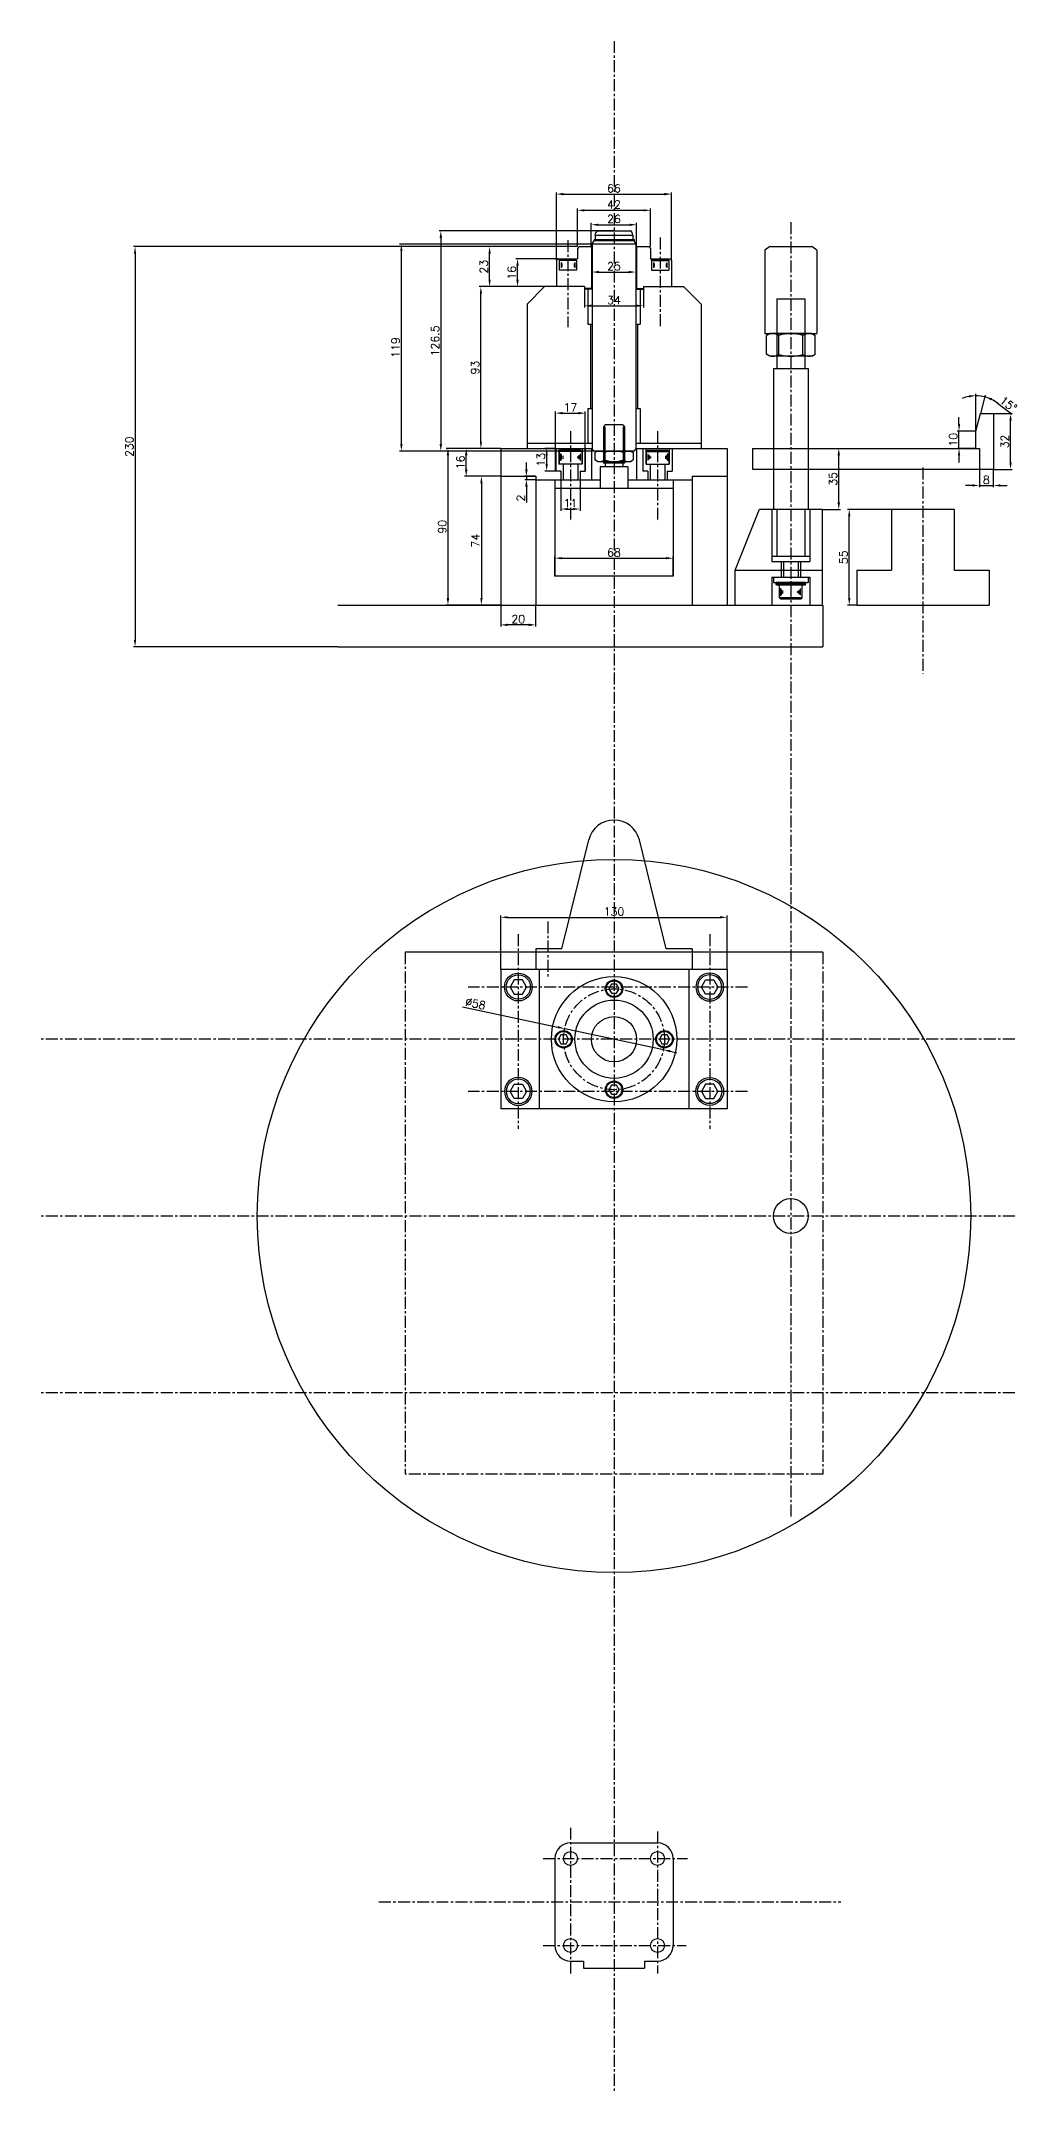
# Model space of a CAD drawing. Extents: x -1050 to 4472, y -2429 to 1188.
# Drawn here: x 149 to 711, y -1454 to -274 of the extents above; entities that cross this region are included whole.
import ezdxf

# ---------------------------------------------------------------- set-up
doc = ezdxf.new("R2010")
doc.units = 0
doc.header["$LTSCALE"] = 5.5
doc.header["$MEASUREMENT"] = 0
doc.linetypes.add('CENTER', pattern=[2, 1.25, -0.25, 0.25, -0.25])
doc.layers.get('0').update_dxf_attribs({"linetype": 'CONTINUOUS'})
doc.layers.get('DEFPOINTS').update_dxf_attribs({"linetype": 'CONTINUOUS'})
doc.layers.add('CL', color=1, linetype='CENTER')
doc.layers.add('CO', color=3, linetype='CONTINUOUS')
doc.styles.add('ROMANS', font='ROMANS.SHX')
doc.dimstyles.new('2', dxfattribs={"dimscale": 2, "dimtxt": 2.3, "dimasz": 2, "dimexe": 0.5, "dimexo": 0.0625, "dimgap": 0.5, "dimtad": 1, "dimdec": 4, "dimdsep": 46, "dimtxsty": 'ROMANS', "dimcen": -2, "dimclrt": 7, "dimadec": 0, "dimazin": 0, "dimtfac": 0.869565, "dimtdec": 4, "dimtmove": 0, "dimatfit": 3, "dimfxl": 1, "dimtolj": 1, "dimarcsym": 0})

# ---------------------------------------------------------------- blocks, each defined once
blk = doc.blocks.new('06912l')
for p, q in [((-5, 5.5), (-4.5, 6)), ((-5, 5.5), (-5, 0)), ((-5, 0), (5, 0)), ((-4.5, 6), (4.5, 6)), ((5, 5.5), (4.5, 6)), ((5, 5.5), (5, 0))]:
    blk.add_line(p, q)
at = {"color": 1}
for p, q in [((-5, 5.5), (5, 5.5)), ((-3.9, 4.3), (-3.9, 1.3)), ((-3.5, 3.7), (-3.5, 1.8)), ((3.5, 3.7), (3.5, 1.8)), ((3.9, 4.3), (3.9, 1.3))]:
    blk.add_line(p, q, dxfattribs=at)
blk = doc.blocks.new('08912L')
for p, q in [((-6.5, 7.2), (-5.7, 8)), ((-6.5, 7.2), (-6.5, 0)), ((-6.5, 0), (6.5, 0)), ((-5.7, 8), (5.7, 8)), ((5.7, 8), (6.5, 7.2)), ((6.5, 7.2), (6.5, 0))]:
    blk.add_line(p, q)
at = {"color": 1}
for p, q in [((-6.5, 7.2), (6.5, 7.2)), ((-5.6, 5.8), (-5.6, 2)), ((-4.8, 5.1), (-4.8, 2.9)), ((-4.1, 4.4), (-4.1, 3.4)), ((4.5, 4.8), (4.5, 3.1)), ((5.3, 5.5), (5.3, 2.5)), ((5.8, 6.1), (5.8, 1.8))]:
    blk.add_line(p, q, dxfattribs=at)
blk = doc.blocks.new('*D79')
at = {"layer": 'CO', "color": 0, "lineweight": -2}
for p, q in [((457.6, -392.3), (202.5, -392.3)), ((203.5, -396.3), (203.5, -618.3)), ((320, -622.3), (202.5, -622.3))]:
    blk.add_line(p, q, dxfattribs=at)
at = {"layer": 'CO', "color": 0}
for points in [[(202.8, -396.3), (204.1, -396.3), (203.5, -392.3)], [(202.8, -618.3), (204.1, -618.3), (203.5, -622.3)]]:
    blk.add_solid(points, dxfattribs=at)
at = {"layer": 'DEFPOINTS', "color": 0}
for p in [(457.7, -392.3), (203.5, -622.3), (320.1, -622.3)]:
    blk.add_point(p, dxfattribs=at)
at = {"layer": 'CO', "color": 7, "insert": (200.2, -507.3), "char_height": 4.6, "attachment_point": 5, "rotation": 90, "style": 'ROMANS'}
blk.add_mtext('\\A1;230', dxfattribs=at)
blk = doc.blocks.new('08912s')
blk.add_lwpolyline([(-2.4, 4.1), (-4.7, 0), (-2.4, -4.1), (2.4, -4.1), (4.7, 0), (2.4, 4.1)], close=True)
blk.add_circle((0, 0), 8)
at = {"color": 1}
blk.add_circle((0, 0), 7, dxfattribs=at)
blk = doc.blocks.new('06912s')
blk.add_lwpolyline([(-1.5, 2.6), (-2.9, 0), (-1.5, -2.6), (1.5, -2.6), (2.9, 0), (1.5, 2.6)], close=True)
blk.add_circle((0, 0), 5)
at = {"color": 1}
blk.add_circle((0, 0), 4.5, dxfattribs=at)
blk = doc.blocks.new('*D88')
at = {"layer": 'CO', "color": 0, "lineweight": -2}
for p, q in [((438.6, -415.3), (401.2, -415.3)), ((402.2, -504.3), (402.2, -419.3)), ((413.6, -508.3), (401.2, -508.3))]:
    blk.add_line(p, q, dxfattribs=at)
at = {"layer": 'CO', "color": 0}
for points in [[(401.6, -419.3), (402.9, -419.3), (402.2, -415.3)], [(401.6, -504.3), (402.9, -504.3), (402.2, -508.3)]]:
    blk.add_solid(points, dxfattribs=at)
at = {"layer": 'DEFPOINTS', "color": 0}
for p in [(402.2, -415.3), (438.7, -415.3), (413.7, -508.3)]:
    blk.add_point(p, dxfattribs=at)
at = {"layer": 'CO', "color": 7, "insert": (398.9, -461.8), "char_height": 4.6, "attachment_point": 5, "rotation": 90, "style": 'ROMANS'}
blk.add_mtext('\\A1;93', dxfattribs=at)
blk = doc.blocks.new('*D89')
at = {"layer": 'CO', "color": 0, "lineweight": -2}
for p, q in [((457.6, -392.3), (406.2, -392.3)), ((407.2, -411.3), (407.2, -396.3)), ((438.6, -415.3), (406.2, -415.3))]:
    blk.add_line(p, q, dxfattribs=at)
at = {"layer": 'CO', "color": 0}
for points in [[(406.6, -396.3), (407.9, -396.3), (407.2, -392.3)], [(406.6, -411.3), (407.9, -411.3), (407.2, -415.3)]]:
    blk.add_solid(points, dxfattribs=at)
at = {"layer": 'DEFPOINTS', "color": 0}
for p in [(407.2, -392.3), (457.7, -392.3), (438.7, -415.3)]:
    blk.add_point(p, dxfattribs=at)
at = {"layer": 'CO', "color": 7, "insert": (403.9, -403.8), "char_height": 4.6, "attachment_point": 5, "rotation": 90, "style": 'ROMANS'}
blk.add_mtext('\\A1;23', dxfattribs=at)
blk = doc.blocks.new('*D91')
at = {"layer": 'CO', "color": 0, "lineweight": -2}
for p, q in [((413.7, -598.4), (413.7, -610.7)), ((433.7, -598.4), (433.7, -610.7)), ((429.7, -609.7), (417.7, -609.7))]:
    blk.add_line(p, q, dxfattribs=at)
at = {"layer": 'CO', "color": 0}
for points in [[(417.7, -609), (417.7, -610.4), (413.7, -609.7)], [(429.7, -609), (429.7, -610.4), (433.7, -609.7)]]:
    blk.add_solid(points, dxfattribs=at)
at = {"layer": 'DEFPOINTS', "color": 0}
for p in [(413.7, -598.3), (433.7, -598.3), (413.7, -609.7)]:
    blk.add_point(p, dxfattribs=at)
at = {"layer": 'CO', "color": 7, "insert": (423.7, -606.4), "char_height": 4.6, "attachment_point": 5, "style": 'ROMANS'}
blk.add_mtext('\\A1;20', dxfattribs=at)
blk = doc.blocks.new('*D92')
at = {"layer": 'CO', "color": 0, "lineweight": -2}
for p, q in [((413.6, -524.3), (401.5, -524.3)), ((402.5, -528.3), (402.5, -594.3)), ((413.6, -598.3), (401.5, -598.3))]:
    blk.add_line(p, q, dxfattribs=at)
at = {"layer": 'CO', "color": 0}
for points in [[(401.9, -528.3), (403.2, -528.3), (402.5, -524.3)], [(401.9, -594.3), (403.2, -594.3), (402.5, -598.3)]]:
    blk.add_solid(points, dxfattribs=at)
at = {"layer": 'DEFPOINTS', "color": 0}
for p in [(413.7, -524.3), (402.5, -598.3), (413.7, -598.3)]:
    blk.add_point(p, dxfattribs=at)
at = {"layer": 'CO', "color": 7, "insert": (399.2, -561.3), "char_height": 4.6, "attachment_point": 5, "rotation": 90, "style": 'ROMANS'}
blk.add_mtext('\\A1;74', dxfattribs=at)
blk = doc.blocks.new('*D93')
at = {"layer": 'CO', "color": 0, "lineweight": -2}
for p, q in [((413.7, -807.7), (413.7, -776.8)), ((417.7, -777.8), (539.7, -777.8)), ((543.7, -807.7), (543.7, -776.8))]:
    blk.add_line(p, q, dxfattribs=at)
at = {"layer": 'CO', "color": 0}
for points in [[(417.7, -777.1), (417.7, -778.4), (413.7, -777.8)], [(539.7, -777.1), (539.7, -778.4), (543.7, -777.8)]]:
    blk.add_solid(points, dxfattribs=at)
at = {"layer": 'DEFPOINTS', "color": 0}
for p in [(543.7, -777.8), (413.7, -807.9), (543.7, -807.9)]:
    blk.add_point(p, dxfattribs=at)
at = {"layer": 'CO', "color": 7, "insert": (478.7, -774.5), "char_height": 4.6, "attachment_point": 5, "style": 'ROMANS'}
blk.add_mtext('\\A1;130', dxfattribs=at)
blk = doc.blocks.new('*D94')
at = {"layer": 'CO', "color": 0, "lineweight": -2}
for p, q in [((413.6, -508.3), (392.8, -508.3)), ((393.8, -520.3), (393.8, -512.3)), ((413.6, -524.3), (392.8, -524.3))]:
    blk.add_line(p, q, dxfattribs=at)
at = {"layer": 'CO', "color": 0}
for points in [[(393.1, -512.3), (394.5, -512.3), (393.8, -508.3)], [(393.1, -520.3), (394.5, -520.3), (393.8, -524.3)]]:
    blk.add_solid(points, dxfattribs=at)
at = {"layer": 'DEFPOINTS', "color": 0}
for p in [(393.8, -508.3), (413.7, -508.3), (413.7, -524.3)]:
    blk.add_point(p, dxfattribs=at)
at = {"layer": 'CO', "color": 7, "insert": (390.5, -516.3), "char_height": 4.6, "attachment_point": 5, "rotation": 90, "style": 'ROMANS'}
blk.add_mtext('\\A1;16', dxfattribs=at)
blk = doc.blocks.new('*D95')
at = {"layer": 'CO', "color": 0, "lineweight": -2}
for p, q in [((428.4, -520.3), (428.4, -516.3)), ((433.6, -524.3), (427.4, -524.3)), ((433.6, -526.3), (427.4, -526.3)), ((428.4, -524.3), (428.4, -526.3)), ((428.4, -530.3), (428.4, -539.3))]:
    blk.add_line(p, q, dxfattribs=at)
at = {"layer": 'CO', "color": 0}
for points in [[(427.7, -520.3), (429.1, -520.3), (428.4, -524.3)], [(427.7, -530.3), (429.1, -530.3), (428.4, -526.3)]]:
    blk.add_solid(points, dxfattribs=at)
at = {"layer": 'DEFPOINTS', "color": 0}
for p in [(428.4, -526.3), (433.7, -524.3), (433.7, -526.3)]:
    blk.add_point(p, dxfattribs=at)
at = {"layer": 'CO', "color": 7, "insert": (425.1, -536.8), "char_height": 4.6, "attachment_point": 5, "rotation": 90, "style": 'ROMANS'}
blk.add_mtext('\\A1;2', dxfattribs=at)
blk = doc.blocks.new('*D96')
at = {"layer": 'CO', "color": 0, "lineweight": -2}
for p, q in [((413.6, -508.3), (382.3, -508.3)), ((383.3, -512.3), (383.3, -594.3)), ((413.6, -598.3), (382.3, -598.3))]:
    blk.add_line(p, q, dxfattribs=at)
at = {"layer": 'CO', "color": 0}
for points in [[(382.6, -512.3), (384, -512.3), (383.3, -508.3)], [(382.6, -594.3), (384, -594.3), (383.3, -598.3)]]:
    blk.add_solid(points, dxfattribs=at)
at = {"layer": 'DEFPOINTS', "color": 0}
for p in [(413.7, -508.3), (383.3, -598.3), (413.7, -598.3)]:
    blk.add_point(p, dxfattribs=at)
at = {"layer": 'CO', "color": 7, "insert": (380, -553.3), "char_height": 4.6, "attachment_point": 5, "rotation": 90, "style": 'ROMANS'}
blk.add_mtext('\\A1;90', dxfattribs=at)
blk = doc.blocks.new('*D97')
at = {"layer": 'CO', "color": 0, "lineweight": -2}
for p, q in [((445.7, -400.2), (445.7, -361.1)), ((449.7, -362.1), (507.7, -362.1)), ((511.7, -400.2), (511.7, -361.1))]:
    blk.add_line(p, q, dxfattribs=at)
at = {"layer": 'CO', "color": 0}
for points in [[(449.7, -361.4), (449.7, -362.8), (445.7, -362.1)], [(507.7, -361.4), (507.7, -362.8), (511.7, -362.1)]]:
    blk.add_solid(points, dxfattribs=at)
at = {"layer": 'DEFPOINTS', "color": 0}
for p in [(511.7, -362.1), (445.7, -400.3), (511.7, -400.3)]:
    blk.add_point(p, dxfattribs=at)
at = {"layer": 'CO', "color": 7, "insert": (478.7, -358.8), "char_height": 4.6, "attachment_point": 5, "style": 'ROMANS'}
blk.add_mtext('\\A1;66', dxfattribs=at)
blk = doc.blocks.new('*D98')
at = {"layer": 'CO', "color": 0, "lineweight": -2}
for p, q in [((457.7, -392.2), (457.7, -370.4)), ((461.7, -371.4), (495.7, -371.4)), ((499.7, -392.2), (499.7, -370.4))]:
    blk.add_line(p, q, dxfattribs=at)
at = {"layer": 'CO', "color": 0}
for points in [[(461.7, -370.8), (461.7, -372.1), (457.7, -371.4)], [(495.7, -370.8), (495.7, -372.1), (499.7, -371.4)]]:
    blk.add_solid(points, dxfattribs=at)
at = {"layer": 'DEFPOINTS', "color": 0}
for p in [(499.7, -371.4), (457.7, -392.3), (499.7, -392.3)]:
    blk.add_point(p, dxfattribs=at)
at = {"layer": 'CO', "color": 7, "insert": (478.7, -368.1), "char_height": 4.6, "attachment_point": 5, "style": 'ROMANS'}
blk.add_mtext('\\A1;42', dxfattribs=at)
blk = doc.blocks.new('*D99')
at = {"layer": 'CO', "color": 0, "lineweight": -2}
for p, q in [((465.7, -392.2), (465.7, -378.7)), ((469.7, -379.7), (487.7, -379.7)), ((491.7, -392.2), (491.7, -378.7))]:
    blk.add_line(p, q, dxfattribs=at)
at = {"layer": 'CO', "color": 0}
for points in [[(469.7, -379.1), (469.7, -380.4), (465.7, -379.7)], [(487.7, -379.1), (487.7, -380.4), (491.7, -379.7)]]:
    blk.add_solid(points, dxfattribs=at)
at = {"layer": 'DEFPOINTS', "color": 0}
for p in [(491.7, -379.7), (465.7, -392.3), (491.7, -392.3)]:
    blk.add_point(p, dxfattribs=at)
at = {"layer": 'CO', "color": 7, "insert": (478.7, -376.4), "char_height": 4.6, "attachment_point": 5, "style": 'ROMANS'}
blk.add_mtext('\\A1;26', dxfattribs=at)
blk = doc.blocks.new('*D100')
at = {"layer": 'CO', "color": 0, "lineweight": -2}
for p, q in [((446.6, -399.3), (422.3, -399.3)), ((423.3, -411.3), (423.3, -403.3)), ((445.6, -415.3), (422.3, -415.3))]:
    blk.add_line(p, q, dxfattribs=at)
at = {"layer": 'CO', "color": 0}
for points in [[(422.6, -403.3), (424, -403.3), (423.3, -399.3)], [(422.6, -411.3), (424, -411.3), (423.3, -415.3)]]:
    blk.add_solid(points, dxfattribs=at)
at = {"layer": 'DEFPOINTS', "color": 0}
for p in [(423.3, -399.3), (446.7, -399.3), (445.7, -415.3)]:
    blk.add_point(p, dxfattribs=at)
at = {"layer": 'CO', "color": 7, "insert": (420, -407.3), "char_height": 4.6, "attachment_point": 5, "rotation": 90, "style": 'ROMANS'}
blk.add_mtext('\\A1;16', dxfattribs=at)
blk = doc.blocks.new('*D101')
at = {"layer": 'CO', "color": 0, "lineweight": -2}
for p, q in [((461.7, -416.9), (461.7, -427.3)), ((495.7, -416.9), (495.7, -427.3)), ((465.7, -426.3), (491.7, -426.3))]:
    blk.add_line(p, q, dxfattribs=at)
at = {"layer": 'CO', "color": 0}
for points in [[(465.7, -425.6), (465.7, -426.9), (461.7, -426.3)], [(491.7, -425.6), (491.7, -426.9), (495.7, -426.3)]]:
    blk.add_solid(points, dxfattribs=at)
at = {"layer": 'DEFPOINTS', "color": 0}
for p in [(461.7, -416.8), (495.7, -416.8), (495.7, -426.3)]:
    blk.add_point(p, dxfattribs=at)
at = {"layer": 'CO', "color": 7, "insert": (478.7, -423), "char_height": 4.6, "attachment_point": 5, "style": 'ROMANS'}
blk.add_mtext('\\A1;34', dxfattribs=at)
blk = doc.blocks.new('*D102')
at = {"layer": 'CO', "color": 0, "lineweight": -2}
for p, q in [((391.7, -829.3), (446.5, -841)), ((507.1, -853.9), (450.4, -841.8)), ((511, -854.8), (514.9, -855.6))]:
    blk.add_line(p, q, dxfattribs=at)
at = {"layer": 'CO', "color": 0}
for points in [[(446.6, -840.3), (446.3, -841.6), (450.4, -841.8)], [(511.2, -854.1), (510.9, -855.4), (507.1, -853.9)]]:
    blk.add_solid(points, dxfattribs=at)
at = {"layer": 'DEFPOINTS', "color": 0}
for p in [(450.4, -841.8), (507.1, -853.9)]:
    blk.add_point(p, dxfattribs=at)
at = {"layer": 'CO', "color": 7, "insert": (399.1, -827.4), "char_height": 4.6, "attachment_point": 5, "rotation": 347.9236, "style": 'ROMANS'}
blk.add_mtext('\\A1;∅58', dxfattribs=at)
blk = doc.blocks.new('16934L')
for p, q in [((-12, 13), (-13.9, 11.9)), ((-13.9, 11.9), (-13.9, 1.1)), ((-12, 13), (-6.9, 13)), ((-6.9, 13), (6.9, 13)), ((-6.9, 11.9), (-6.9, 1.1)), ((6.9, 13), (12, 13)), ((6.9, 11.9), (6.9, 1.1)), ((12, 13), (13.9, 11.9)), ((13.9, 11.9), (13.9, 1.1)), ((-12, 0), (-13.9, 1.1)), ((-12, 0), (-6.9, 0)), ((-6.9, 0), (6.9, 0)), ((6.9, 0), (12, 0)), ((12, 0), (13.9, 1.1))]:
    blk.add_line(p, q)
for centre, radius, start, end in [((-10.4, 6.9), 6.13, 55.6158, 124.3842), ((0, -9.9), 22.9, 72.412, 107.588), ((10.4, 6.9), 6.13, 55.6158, 124.3842), ((-10.4, 6.1), 6.13, 235.6158, 304.3842), ((0, 22.9), 22.9, 252.412, 287.588), ((10.4, 6.1), 6.13, 235.6158, 304.3842)]:
    blk.add_arc(centre, radius, start, end)
blk = doc.blocks.new('08125')
for p, q in [((-8.5, 1.1), (-8, 1.6)), ((-8.5, 1.1), (-8.5, 0)), ((-8.5, 0), (8.5, 0)), ((-8, 1.6), (8, 1.6)), ((8, 1.6), (8.5, 1.1)), ((8.5, 1.1), (8.5, 0))]:
    blk.add_line(p, q)
at = {"color": 1}
blk.add_line((-8.5, 1.1), (8.5, 1.1), dxfattribs=at)
blk = doc.blocks.new('*D104')
at = {"layer": 'CO', "color": 0, "lineweight": -2}
for p, q in [((638.2, -543.3), (612.9, -543.3)), ((613.9, -594.3), (613.9, -547.3)), ((618.2, -598.3), (612.9, -598.3))]:
    blk.add_line(p, q, dxfattribs=at)
at = {"layer": 'CO', "color": 0}
for points in [[(613.3, -547.3), (614.6, -547.3), (613.9, -543.3)], [(613.3, -594.3), (614.6, -594.3), (613.9, -598.3)]]:
    blk.add_solid(points, dxfattribs=at)
at = {"layer": 'DEFPOINTS', "color": 0}
for p in [(613.9, -543.3), (638.3, -543.3), (618.3, -598.3)]:
    blk.add_point(p, dxfattribs=at)
at = {"layer": 'CO', "color": 7, "insert": (610.6, -570.8), "char_height": 4.6, "attachment_point": 5, "rotation": 90, "style": 'ROMANS'}
blk.add_mtext('\\A1;55', dxfattribs=at)
blk = doc.blocks.new('*D105')
at = {"layer": 'CO', "color": 0, "lineweight": -2}
for p, q in [((590.5, -508.3), (608.9, -508.3)), ((607.9, -539.3), (607.9, -512.3)), ((598.5, -543.3), (608.9, -543.3))]:
    blk.add_line(p, q, dxfattribs=at)
at = {"layer": 'CO', "color": 0}
for points in [[(607.2, -512.3), (608.6, -512.3), (607.9, -508.3)], [(607.2, -539.3), (608.6, -539.3), (607.9, -543.3)]]:
    blk.add_solid(points, dxfattribs=at)
at = {"layer": 'DEFPOINTS', "color": 0}
for p in [(590.3, -508.3), (607.9, -508.3), (598.3, -543.3)]:
    blk.add_point(p, dxfattribs=at)
at = {"layer": 'CO', "color": 7, "insert": (604.6, -525.8), "char_height": 4.6, "attachment_point": 5, "rotation": 90, "style": 'ROMANS'}
blk.add_mtext('\\A1;35', dxfattribs=at)
blk = doc.blocks.new('*D106')
at = {"layer": 'CO', "color": 0, "lineweight": -2}
for p, q in [((696.9, -488.3), (707.6, -488.3)), ((706.6, -516.3), (706.6, -492.3)), ((696.9, -520.3), (707.6, -520.3))]:
    blk.add_line(p, q, dxfattribs=at)
at = {"layer": 'CO', "color": 0}
for points in [[(706, -492.3), (707.3, -492.3), (706.6, -488.3)], [(706, -516.3), (707.3, -516.3), (706.6, -520.3)]]:
    blk.add_solid(points, dxfattribs=at)
at = {"layer": 'DEFPOINTS', "color": 0}
for p in [(696.7, -488.3), (706.6, -488.3), (696.7, -520.3)]:
    blk.add_point(p, dxfattribs=at)
at = {"layer": 'CO', "color": 7, "insert": (703.3, -504.3), "char_height": 4.6, "attachment_point": 5, "rotation": 90, "style": 'ROMANS'}
blk.add_mtext('\\A1;32', dxfattribs=at)
blk = doc.blocks.new('*D107')
at = {"layer": 'CO', "color": 0, "lineweight": -2}
for p, q in [((677, -494.3), (677, -490.3)), ((686.6, -498.3), (676, -498.3)), ((677, -508.3), (677, -498.3)), ((686.6, -508.3), (676, -508.3)), ((677, -512.3), (677, -516.3))]:
    blk.add_line(p, q, dxfattribs=at)
at = {"layer": 'CO', "color": 0}
for points in [[(676.4, -494.3), (677.7, -494.3), (677, -498.3)], [(676.4, -512.3), (677.7, -512.3), (677, -508.3)]]:
    blk.add_solid(points, dxfattribs=at)
at = {"layer": 'DEFPOINTS', "color": 0}
for p in [(677, -498.3), (686.7, -498.3), (686.7, -508.3)]:
    blk.add_point(p, dxfattribs=at)
at = {"layer": 'CO', "color": 7, "insert": (673.7, -503.3), "char_height": 4.6, "attachment_point": 5, "rotation": 90, "style": 'ROMANS'}
blk.add_mtext('\\A1;10', dxfattribs=at)
blk = doc.blocks.new('*D108')
at = {"layer": 'CO', "color": 0, "lineweight": -2}
for p, q in [((686.7, -498.2), (686.7, -476.9)), ((689.5, -488.2), (692.3, -477.7)), ((699.2, -482.2), (707.5, -488.6))]:
    blk.add_line(p, q, dxfattribs=at)
for start, end in [(101.2922, 112.5843), (75, 90), (52.3041, 75), (52.4157, 63.7078)]:
    blk.add_arc((686.7, -498.3), 20.3, start, end, dxfattribs=at)
at = {"layer": 'CO', "color": 0}
for points in [[(682.7, -477.7), (682.8, -479), (686.7, -477.9)], [(695.5, -480.7), (696, -479.4), (692, -478.6)]]:
    blk.add_solid(points, dxfattribs=at)
at = {"layer": 'DEFPOINTS', "color": 0}
for p in [(688.5, -478), (689.4, -488.3), (686.7, -498.3), (686.7, -498.3), (686.7, -508.3)]:
    blk.add_point(p, dxfattribs=at)
at = {"layer": 'CO', "color": 7, "insert": (705.4, -482.8), "char_height": 4.6, "attachment_point": 5, "rotation": 322.3041, "style": 'ROMANS'}
blk.add_mtext('\\A1;15°', dxfattribs=at)
blk = doc.blocks.new('*D109')
at = {"layer": 'CO', "color": 0, "lineweight": -2}
for p, q in [((684.7, -529.6), (680.7, -529.6)), ((688.7, -520.4), (688.7, -530.6)), ((688.7, -529.6), (696.7, -529.6)), ((696.7, -520.4), (696.7, -530.6)), ((700.7, -529.6), (704.7, -529.6))]:
    blk.add_line(p, q, dxfattribs=at)
at = {"layer": 'CO', "color": 0}
for points in [[(684.7, -528.9), (684.7, -530.2), (688.7, -529.6)], [(700.7, -528.9), (700.7, -530.2), (696.7, -529.6)]]:
    blk.add_solid(points, dxfattribs=at)
at = {"layer": 'DEFPOINTS', "color": 0}
for p in [(688.7, -520.3), (696.7, -520.3), (696.7, -529.6)]:
    blk.add_point(p, dxfattribs=at)
at = {"layer": 'CO', "color": 7, "insert": (692.7, -526.3), "char_height": 4.6, "attachment_point": 5, "style": 'ROMANS'}
blk.add_mtext('\\A1;8', dxfattribs=at)
blk = doc.blocks.new('*D127')
at = {"layer": 'CO', "color": 0, "lineweight": -2}
for p, q in [((445.2, -521.2), (445.2, -487)), ((449.2, -488), (458.2, -488)), ((462.2, -521.2), (462.2, -487))]:
    blk.add_line(p, q, dxfattribs=at)
at = {"layer": 'CO', "color": 0}
for points in [[(449.2, -487.3), (449.2, -488.7), (445.2, -488)], [(458.2, -487.3), (458.2, -488.7), (462.2, -488)]]:
    blk.add_solid(points, dxfattribs=at)
at = {"layer": 'DEFPOINTS', "color": 0}
for p in [(462.2, -488), (445.2, -521.3), (462.2, -521.3)]:
    blk.add_point(p, dxfattribs=at)
at = {"layer": 'CO', "color": 7, "insert": (453.7, -484.7), "char_height": 4.6, "attachment_point": 5, "style": 'ROMANS'}
blk.add_mtext('\\A1;17', dxfattribs=at)
blk = doc.blocks.new('*D128')
at = {"layer": 'CO', "color": 0, "lineweight": -2}
for p, q in [((445.1, -508.3), (439, -508.3)), ((440, -512.3), (440, -517.3)), ((445.1, -521.3), (439, -521.3))]:
    blk.add_line(p, q, dxfattribs=at)
at = {"layer": 'CO', "color": 0}
for points in [[(439.4, -512.3), (440.7, -512.3), (440, -508.3)], [(439.4, -517.3), (440.7, -517.3), (440, -521.3)]]:
    blk.add_solid(points, dxfattribs=at)
at = {"layer": 'DEFPOINTS', "color": 0}
for p in [(445.2, -508.3), (440, -521.3), (445.2, -521.3)]:
    blk.add_point(p, dxfattribs=at)
at = {"layer": 'CO', "color": 7, "insert": (436.7, -514.8), "char_height": 4.6, "attachment_point": 5, "rotation": 90, "style": 'ROMANS'}
blk.add_mtext('\\A1;13', dxfattribs=at)
blk = doc.blocks.new('*D129')
at = {"layer": 'CO', "color": 0, "lineweight": -2}
for p, q in [((448.2, -526.4), (448.2, -544.1)), ((459.2, -526.4), (459.2, -544.1)), ((452.2, -543.1), (455.2, -543.1))]:
    blk.add_line(p, q, dxfattribs=at)
at = {"layer": 'CO', "color": 0}
for points in [[(452.2, -542.5), (452.2, -543.8), (448.2, -543.1)], [(455.2, -542.5), (455.2, -543.8), (459.2, -543.1)]]:
    blk.add_solid(points, dxfattribs=at)
at = {"layer": 'DEFPOINTS', "color": 0}
for p in [(448.2, -526.3), (459.2, -526.3), (459.2, -543.1)]:
    blk.add_point(p, dxfattribs=at)
at = {"layer": 'CO', "color": 7, "insert": (453.7, -539.8), "char_height": 4.6, "attachment_point": 5, "style": 'ROMANS'}
blk.add_mtext('\\A1;11', dxfattribs=at)
blk = doc.blocks.new('*D130')
at = {"layer": 'CO', "color": 0, "lineweight": -2}
for p, q in [((444.7, -581.7), (444.7, -570.4)), ((448.7, -571.4), (508.7, -571.4)), ((512.7, -581.7), (512.7, -570.4))]:
    blk.add_line(p, q, dxfattribs=at)
at = {"layer": 'CO', "color": 0}
for points in [[(448.7, -570.7), (448.7, -572), (444.7, -571.4)], [(508.7, -570.7), (508.7, -572), (512.7, -571.4)]]:
    blk.add_solid(points, dxfattribs=at)
at = {"layer": 'DEFPOINTS', "color": 0}
for p in [(512.7, -571.4), (444.7, -581.8), (512.7, -581.8)]:
    blk.add_point(p, dxfattribs=at)
at = {"layer": 'CO', "color": 7, "insert": (478.7, -568.1), "char_height": 4.6, "attachment_point": 5, "style": 'ROMANS'}
blk.add_mtext('\\A1;68', dxfattribs=at)
blk = doc.blocks.new('*D131')
at = {"layer": 'CO', "color": 0, "lineweight": -2}
for p, q in [((478.6, -383.3), (378.2, -383.3)), ((379.2, -387.3), (379.2, -505.8)), ((478.6, -509.8), (378.2, -509.8))]:
    blk.add_line(p, q, dxfattribs=at)
at = {"layer": 'CO', "color": 0}
for points in [[(378.5, -387.3), (379.9, -387.3), (379.2, -383.3)], [(378.5, -505.8), (379.9, -505.8), (379.2, -509.8)]]:
    blk.add_solid(points, dxfattribs=at)
at = {"layer": 'DEFPOINTS', "color": 0}
for p in [(478.7, -383.3), (379.2, -509.8), (478.7, -509.8)]:
    blk.add_point(p, dxfattribs=at)
at = {"layer": 'CO', "color": 7, "insert": (375.9, -446.5), "char_height": 4.6, "attachment_point": 5, "rotation": 90, "style": 'ROMANS'}
blk.add_mtext('\\A1;126.5', dxfattribs=at)
blk = doc.blocks.new('*D132')
at = {"layer": 'CO', "color": 0, "lineweight": -2}
for p, q in [((466.2, -390.9), (466.2, -407.9)), ((491.2, -390.9), (491.2, -407.9)), ((470.2, -406.9), (487.2, -406.9))]:
    blk.add_line(p, q, dxfattribs=at)
at = {"layer": 'CO', "color": 0}
for points in [[(470.2, -406.2), (470.2, -407.6), (466.2, -406.9)], [(487.2, -406.2), (487.2, -407.6), (491.2, -406.9)]]:
    blk.add_solid(points, dxfattribs=at)
at = {"layer": 'DEFPOINTS', "color": 0}
for p in [(466.2, -390.8), (491.2, -390.8), (491.2, -406.9)]:
    blk.add_point(p, dxfattribs=at)
at = {"layer": 'CO', "color": 7, "insert": (478.7, -403.6), "char_height": 4.6, "attachment_point": 5, "style": 'ROMANS'}
blk.add_mtext('\\A1;25', dxfattribs=at)
blk = doc.blocks.new('*D133')
at = {"layer": 'CO', "color": 0, "lineweight": -2}
for p, q in [((466.1, -390.8), (355.5, -390.8)), ((356.5, -394.8), (356.5, -505.8)), ((478.6, -509.8), (355.5, -509.8))]:
    blk.add_line(p, q, dxfattribs=at)
at = {"layer": 'CO', "color": 0}
for points in [[(355.9, -394.8), (357.2, -394.8), (356.5, -390.8)], [(355.9, -505.8), (357.2, -505.8), (356.5, -509.8)]]:
    blk.add_solid(points, dxfattribs=at)
at = {"layer": 'DEFPOINTS', "color": 0}
for p in [(466.2, -390.8), (356.5, -509.8), (478.7, -509.8)]:
    blk.add_point(p, dxfattribs=at)
at = {"layer": 'CO', "color": 7, "insert": (353.2, -450.3), "char_height": 4.6, "attachment_point": 5, "rotation": 90, "style": 'ROMANS'}
blk.add_mtext('\\A1;119', dxfattribs=at)

msp = doc.modelspace()

# ---------------------------------------------------------------- linework, layer by layer
for p, q in [((466.24631, -390.7751), (467.24631, -389.04305)), ((467.24631, -388.2751), (490.24631, -388.2751)), ((467.24631, -388.2751), (467.24631, -389.04305)), ((490.24631, -389.04305), (467.24631, -389.04305)), ((467.99631, -385.7751), (468.29142, -384.10145)), ((467.99631, -385.7751), (467.99631, -388.2751)), ((467.99631, -385.7751), (489.49631, -385.7751)), ((469.27623, -383.2751), (488.21639, -383.2751)), ((489.49631, -385.7751), (489.2012, -384.10145)), ((489.49631, -385.7751), (489.49631, -388.2751)), ((490.24631, -388.2751), (490.24631, -389.04305)), ((491.24631, -390.7751), (490.24631, -389.04305)), ((446.74631, -399.2751), (445.74631, -400.2751)), ((445.74631, -400.2751), (445.74631, -415.2751)), ((446.74631, -399.2751), (457.74631, -399.2751)), ((458.74631, -392.2751), (457.74631, -393.2751)), ((457.74631, -393.2751), (457.74631, -399.2751)), ((458.74631, -392.2751), (466.24631, -392.2751)), ((465.74631, -392.2751), (465.74631, -416.2751)), ((466.24631, -390.7751), (466.24631, -508.7751)), ((466.24631, -390.7751), (491.24631, -390.7751)), ((491.24631, -390.7751), (491.24631, -508.7751)), ((491.24631, -392.2751), (498.74631, -392.2751)), ((491.74631, -392.2751), (491.74631, -416.2751)), ((498.74631, -392.2751), (499.74631, -393.2751)), ((499.74631, -393.2751), (499.74631, -399.2751)), ((499.74631, -399.2751), (510.74631, -399.2751)), ((510.74631, -399.2751), (511.74631, -400.2751)), ((511.74631, -400.2751), (511.74631, -415.2751)), ((568.34631, -392.2751), (565.34631, -394.2751)), ((565.34631, -394.2751), (565.34631, -442.2751)), ((568.34631, -392.2751), (592.34631, -392.2751)), ((595.34631, -394.2751), (592.34631, -392.2751)), ((595.34631, -394.2751), (595.34631, -442.2751)), ((438.74631, -415.2751), (428.74631, -425.2751)), ((461.74631, -415.2751), (438.74631, -415.2751)), ((461.74631, -415.2751), (461.74631, -416.7751)), ((466.24631, -416.2751), (461.74631, -416.2751)), ((466.24631, -416.7751), (461.74631, -416.7751)), ((463.74631, -416.7751), (463.74631, -436.7751)), ((491.24631, -416.2751), (495.74631, -416.2751)), ((491.24631, -416.7751), (495.74631, -416.7751)), ((493.74631, -416.7751), (493.74631, -436.7751)), ((495.74631, -415.2751), (495.74631, -416.7751)), ((495.74631, -415.2751), (518.74631, -415.2751)), ((518.74631, -415.2751), (528.74631, -425.2751)), ((572.34631, -422.2751), (572.34631, -462.2751)), ((572.34631, -422.2751), (588.34631, -422.2751)), ((588.34631, -422.2751), (588.34631, -462.2751)), ((428.74631, -425.2751), (428.74631, -508.2751)), ((528.74631, -425.2751), (528.74631, -508.2751)), ((463.74631, -436.7751), (466.24631, -436.7751)), ((465.24631, -436.7751), (465.24631, -485.2751)), ((491.24631, -436.7751), (493.74631, -436.7751)), ((492.24631, -436.7751), (492.24631, -485.2751)), ((565.34631, -442.2751), (595.34631, -442.2751)), ((570.34631, -462.2751), (590.34631, -462.2751)), ((570.34631, -462.2751), (570.34631, -543.2751)), ((590.34631, -462.2751), (590.34631, -543.2751)), ((463.74631, -485.2751), (466.24631, -485.2751)), ((463.74631, -485.2751), (463.74631, -505.2751)), ((473.74631, -494.7751), (472.74631, -495.7751)), ((483.74631, -494.7751), (473.74631, -494.7751)), ((483.74631, -494.7751), (484.74631, -495.7751)), ((491.24631, -485.2751), (493.74631, -485.2751)), ((493.74631, -485.2751), (493.74631, -505.2751)), ((686.74631, -498.2751), (689.4258, -488.2751)), ((689.4258, -488.2751), (696.74631, -488.2751)), ((696.74631, -488.2751), (696.74631, -520.2751)), ((428.74631, -505.2751), (466.24631, -505.2751)), ((472.74631, -495.7751), (472.74631, -516.7751)), ((473.49631, -495.7751), (473.49631, -516.7751)), ((483.99631, -495.7751), (483.99631, -516.7751)), ((484.74631, -495.7751), (484.74631, -516.7751)), ((491.24631, -505.2751), (528.74631, -505.2751)), ((686.74631, -508.2751), (686.74631, -498.2751)), ((413.74631, -508.2751), (466.24631, -508.2751)), ((413.74631, -508.2751), (413.74631, -598.2751)), ((445.24631, -508.2751), (445.24631, -521.2751)), ((446.99631, -508.2751), (446.99631, -517.2751)), ((460.24631, -517.2751), (446.99631, -517.2751)), ((449.49631, -517.2751), (449.49631, -526.2751)), ((457.99631, -517.2751), (457.99631, -526.2751)), ((460.49631, -508.2751), (460.49631, -517.2751)), ((462.24631, -508.2751), (462.24631, -521.2751)), ((465.74631, -508.2751), (465.74631, -526.2751)), ((467.24631, -509.7751), (466.24631, -508.7751)), ((490.24631, -509.7751), (467.24631, -509.7751)), ((469.24631, -509.7751), (467.77666, -510.62361)), ((467.77666, -510.62361), (467.77666, -514.92659)), ((469.24631, -515.7751), (467.77666, -514.92659)), ((469.24631, -509.7751), (473.26148, -509.7751)), ((469.24631, -515.7751), (473.26148, -515.7751)), ((486.74631, -518.7751), (470.74631, -518.7751)), ((470.74631, -518.7751), (470.74631, -531.2751)), ((484.74631, -516.7751), (472.74631, -516.7751)), ((473.26148, -509.7751), (484.23114, -509.7751)), ((473.26148, -510.62361), (473.26148, -514.92659)), ((473.26148, -515.7751), (484.23114, -515.7751)), ((473.74631, -516.7751), (473.74631, -518.7751)), ((483.74631, -516.7751), (483.74631, -518.7751)), ((484.23114, -509.7751), (488.24631, -509.7751)), ((484.23114, -510.62361), (484.23114, -514.92659)), ((484.23114, -515.7751), (488.24631, -515.7751)), ((486.74631, -518.7751), (486.74631, -531.2751)), ((488.24631, -509.7751), (489.71597, -510.62361)), ((488.24631, -515.7751), (489.71597, -514.92659)), ((489.71597, -510.62361), (489.71597, -514.92659)), ((490.24631, -509.7751), (491.24631, -508.7751)), ((491.24631, -508.2751), (543.74631, -508.2751)), ((491.74631, -508.2751), (491.74631, -526.2751)), ((495.24631, -508.2751), (495.24631, -521.2751)), ((496.99631, -508.2751), (496.99631, -517.2751)), ((497.24631, -517.2751), (510.49631, -517.2751)), ((499.49631, -517.2751), (499.49631, -526.2751)), ((507.99631, -517.2751), (507.99631, -526.2751)), ((510.49631, -508.2751), (510.49631, -517.2751)), ((512.24631, -508.2751), (512.24631, -521.2751)), ((543.74631, -508.2751), (543.74631, -598.2751)), ((558.34631, -508.2751), (688.74631, -508.2751)), ((558.34631, -508.2751), (558.34631, -520.2751)), ((688.74631, -508.2751), (688.74631, -520.2751)), ((413.74631, -524.2751), (433.74631, -524.2751)), ((433.74631, -524.2751), (433.74631, -598.2751)), ((433.74631, -526.2751), (470.74631, -526.2751)), ((444.74631, -526.2751), (444.74631, -581.7751)), ((448.24631, -521.2751), (445.24631, -521.2751)), ((448.24631, -521.2751), (448.24631, -526.2751)), ((459.24631, -521.2751), (459.24631, -526.2751)), ((459.24631, -521.2751), (462.24631, -521.2751)), ((486.74631, -526.2751), (523.74631, -526.2751)), ((498.24631, -521.2751), (495.24631, -521.2751)), ((498.24631, -521.2751), (498.24631, -526.2751)), ((509.24631, -521.2751), (509.24631, -526.2751)), ((509.24631, -521.2751), (512.24631, -521.2751)), ((512.74631, -526.2751), (512.74631, -581.7751)), ((523.74631, -524.2751), (523.74631, -598.2751)), ((523.74631, -524.2751), (543.74631, -524.2751)), ((558.34631, -520.2751), (696.74631, -520.2751)), ((512.74631, -531.2751), (444.74631, -531.2751)), ((548.34631, -578.2751), (562.34631, -543.2751)), ((562.34631, -543.2751), (598.34631, -543.2751)), ((569.34631, -543.2751), (569.34631, -573.2751)), ((572.34631, -543.2751), (572.34631, -570.2751)), ((588.34631, -543.2751), (588.34631, -570.2751)), ((591.34631, -543.2751), (591.34631, -573.2751)), ((598.34631, -543.2751), (598.34631, -598.2751)), ((638.28647, -543.2751), (674.28647, -543.2751)), ((638.28647, -543.2751), (638.28647, -578.2751)), ((674.28647, -543.2751), (674.28647, -578.2751)), ((569.34631, -570.2751), (591.34631, -570.2751)), ((569.34631, -573.2751), (591.34631, -573.2751)), ((574.84631, -573.2751), (574.84631, -582.2751)), ((576.09631, -573.2751), (576.09631, -582.2751)), ((584.59631, -573.2751), (584.59631, -582.2751)), ((585.84631, -573.2751), (585.84631, -582.2751)), ((512.74631, -581.7751), (444.74631, -581.7751)), ((548.34631, -578.2751), (598.34631, -578.2751)), ((548.34631, -598.2751), (548.34631, -578.2751)), ((569.34631, -582.2751), (591.34631, -582.2751)), ((569.34631, -582.2751), (569.34631, -598.2751)), ((570.34631, -582.2751), (570.34631, -585.2751)), ((570.34631, -585.2751), (590.34631, -585.2751)), ((590.34631, -582.2751), (590.34631, -585.2751)), ((591.34631, -582.2751), (591.34631, -598.2751)), ((618.28647, -578.2751), (618.28647, -598.2751)), ((618.28647, -578.2751), (638.28647, -578.2751)), ((674.28647, -578.2751), (694.28647, -578.2751)), ((694.28647, -578.2751), (694.28647, -598.2751)), ((320.08206, -598.2751), (598.74631, -598.2751)), ((598.74631, -598.2751), (598.74631, -622.2751)), ((618.28647, -598.2751), (694.28647, -598.2751)), ((320.08206, -622.2751), (598.74631, -622.2751)), ((598.74631, -797.86487), (358.74631, -797.86487)), ((433.74631, -795.86487), (433.74631, -807.86487)), ((448.74631, -795.86487), (433.74631, -795.86487)), ((523.74631, -795.86487), (508.74631, -795.86487)), ((523.74631, -795.86487), (523.74631, -807.86487)), ((413.74631, -807.86487), (413.74631, -887.86487)), ((543.74631, -807.86487), (413.74631, -807.86487)), ((435.74631, -807.86487), (435.74631, -887.86487)), ((521.74631, -807.86487), (521.74631, -887.86487)), ((543.74631, -807.86487), (543.74631, -887.86487)), ((543.74631, -887.86487), (413.74631, -887.86487)), ((444.74631, -1318.71802), (444.74631, -1368.71802)), ((453.74631, -1309.71802), (503.74631, -1309.71802)), ((512.74631, -1318.71802), (512.74631, -1368.71802)), ((453.74631, -1377.71802), (461.24631, -1377.71802)), ((461.24631, -1377.71802), (461.24631, -1381.71802)), ((496.24631, -1377.71802), (496.24631, -1381.71802)), ((496.24631, -1377.71802), (503.74631, -1377.71802)), ((461.24631, -1381.71802), (496.24631, -1381.71802))]:
    msp.add_line(p, q)
for centre, radius in [((478.74631, -847.86487), 36), ((478.74631, -847.86487), 22.5), ((478.74631, -847.86487), 13), ((453.74631, -1318.71802), 4), ((503.74631, -1318.71802), 4), ((453.74631, -1368.71802), 4), ((503.74631, -1368.71802), 4)]:
    msp.add_circle(centre, radius)
for centre, radius, start, end in [((469.27623, -384.2751), 1, 90, 170), ((488.21639, -384.2751), 1, 10, 90), ((470.51907, -514.63116), 4.85606, 55.61575253, 124.38424747), ((470.51907, -510.91904), 4.85606, 235.61575253, 304.38424747), ((478.74631, -527.92659), 18.15149, 72.41204623, 107.58795377), ((478.74631, -497.62361), 18.15149, 252.41204623, 287.58795377), ((486.97355, -514.63116), 4.85606, 55.61575253, 124.38424747), ((486.97355, -510.91904), 4.85606, 235.61575253, 304.38424747), ((453.74631, -1318.71802), 9, 90, 180), ((503.74631, -1318.71802), 9, 0, 90), ((453.74631, -1368.71802), 9, 180, 270), ((503.74631, -1368.71802), 9, 270, 0)]:
    msp.add_arc(centre, radius, start, end)
at = {"layer": 'CL'}
for p, q in [((478.74631, -274.12382), (478.74631, -1123.61029)), ((452.24631, -388.51367), (452.24631, -438.5202)), ((505.24631, -387.06491), (505.24631, -438.5202)), ((580.34631, -378.30707), (580.34631, -1123.61029)), ((453.74631, -498.34764), (453.74631, -550.74258)), ((503.74631, -498.34764), (503.74631, -550.74258)), ((656.28647, -519.24954), (656.28647, -637.5841)), ((423.74631, -787.47898), (423.74631, -899.39968)), ((440.74631, -780.20203), (440.74631, -812.45542)), ((533.74631, -787.47898), (533.74631, -899.39968)), ((358.74631, -797.86487), (358.74631, -1097.86487)), ((598.74631, -797.86487), (598.74631, -1097.86487)), ((555.45745, -817.86487), (395.00868, -817.86487)), ((709.10263, -847.86487), (149.45054, -847.86487)), ((555.45745, -877.86487), (395.00868, -877.86487)), ((709.10263, -949.46487), (149.45054, -949.46487)), ((709.10263, -1051.06487), (149.45054, -1051.06487)), ((598.74631, -1097.86487), (358.74631, -1097.86487)), ((478.74631, -1123.61029), (478.74631, -1453.51883)), ((453.74631, -1301.05055), (453.74631, -1385.55356)), ((503.74631, -1303.25183), (503.74631, -1384.77235)), ((438.0566, -1318.71802), (520.95678, -1318.71802)), ((343.62949, -1343.71802), (609.10427, -1343.71802)), ((438.0566, -1368.71802), (520.17471, -1368.71802))]:
    msp.add_line(p, q, dxfattribs=at)
msp.add_circle((478.74631, -847.86487), 29, dxfattribs=at)
at = {"layer": 'CO'}
for p, q in [((448.74631, -795.86487), (464.18267, -733.27318)), ((508.74631, -795.86487), (493.30996, -733.27318))]:
    msp.add_line(p, q, dxfattribs=at)
for centre, radius in [((478.74631, -949.46487), 205), ((580.34631, -949.46487), 10)]:
    msp.add_circle(centre, radius, dxfattribs=at)
msp.add_arc((478.74631, -736.86487), 15, 13.85382426, 166.14617574, dxfattribs=at)

# ---------------------------------------------------------------- block references
at = {"xscale": -1}
for name, p in [('06912l', (452.24631, -405.7751)), ('08912L', (453.74631, -517.2751)), ('08912s', (533.74631, -817.86487))]:
    msp.add_blockref(name, p, dxfattribs=at)
for name, p in [('06912l', (505.24631, -405.7751)), ('08912L', (503.74631, -517.2751)), ('08912s', (423.74631, -817.86487)), ('06912s', (478.74631, -818.86487)), ('06912s', (449.74631, -847.86487)), ('06912s', (507.74631, -847.86487)), ('06912s', (478.74631, -876.86487))]:
    msp.add_blockref(name, p)
at = {"rotation": 180}
for name, p in [('16934L', (580.34631, -442.2751)), ('08912s', (533.74631, -877.86487))]:
    msp.add_blockref(name, p, dxfattribs=at)
at = {"xscale": -1, "rotation": 180}
msp.add_blockref('08912s', (423.74631, -877.86487), dxfattribs=at)
at = {"layer": 'CO', "rotation": 180}
for name, p in [('08125', (580.34631, -585.2751)), ('08912L', (580.34631, -586.8751))]:
    msp.add_blockref(name, p, dxfattribs=at)

# ---------------------------------------------------------------- dimensions: what is measured, and where the dimension line sits
at = {"layer": 'CO'}
for base, p1, p2, picture, middle in [((511.74631, -362.11209), (445.74631, -400.2751), (511.74631, -400.2751), '*D97', (478.74631, -358.81209)), ((499.74631, -371.42136), (457.74631, -392.2751), (499.74631, -392.2751), '*D98', (478.74631, -368.12136)), ((491.74631, -379.71953), (465.74631, -392.2751), (491.74631, -392.2751), '*D99', (478.74631, -376.41953)), ((491.24631, -406.91447), (466.24631, -390.7751), (491.24631, -390.7751), '*D132', (478.74631, -403.61447)), ((495.74631, -426.26435), (461.74631, -416.7751), (495.74631, -416.7751), '*D101', (478.74631, -422.96435)), ((462.24631, -488.00469), (445.24631, -521.2751), (462.24631, -521.2751), '*D127', (453.74631, -484.70469)), ((459.24631, -543.12675), (448.24631, -526.2751), (459.24631, -526.2751), '*D129', (453.74631, -539.82675)), ((696.74631, -529.56743), (688.74631, -520.2751), (696.74631, -520.2751), '*D109', (692.74631, -526.26743)), ((512.74631, -571.35099), (444.74631, -581.7751), (512.74631, -581.7751), '*D130', (478.74631, -568.05099)), ((413.74631, -609.70301), (433.74631, -598.2751), (413.74631, -598.2751), '*D91', (423.74631, -606.40301)), ((543.74631, -777.76216), (413.74631, -807.86487), (543.74631, -807.86487), '*D93', (478.74631, -774.46216))]:
    dim = msp.add_linear_dim(base=base, p1=p1, p2=p2, dimstyle='2', dxfattribs=at)
    dim.commit()
    dim.dimension.update_dxf_attribs({"geometry": picture, "text_midpoint": middle})
for base, p1, p2, picture, middle in [((379.19356, -509.7751), (478.74631, -383.2751), (478.74631, -509.7751), '*D131', (375.89356, -446.5251)), ((203.47587, -622.2751), (457.74631, -392.2751), (320.08206, -622.2751), '*D79', (200.17587, -507.2751)), ((356.54385, -509.7751), (466.24631, -390.7751), (478.74631, -509.7751), '*D133', (353.24385, -450.2751)), ((407.22995, -392.2751), (438.74631, -415.2751), (457.74631, -392.2751), '*D89', (403.92995, -403.7751)), ((423.3075, -399.2751), (445.74631, -415.2751), (446.74631, -399.2751), '*D100', (420.0075, -407.2751)), ((402.22995, -415.2751), (413.74631, -508.2751), (438.74631, -415.2751), '*D88', (398.92995, -461.7751)), ((677.01892, -498.2751), (686.74631, -508.2751), (686.74631, -498.2751), '*D107', (673.71892, -503.2751)), ((706.63023, -488.2751), (696.74631, -520.2751), (696.74631, -488.2751), '*D106', (703.33023, -504.2751)), ((383.28691, -598.2751), (413.74631, -508.2751), (413.74631, -598.2751), '*D96', (379.98691, -553.2751)), ((393.80783, -508.2751), (413.74631, -524.2751), (413.74631, -508.2751), '*D94', (390.50783, -516.2751)), ((428.41488, -526.2751), (433.74631, -524.2751), (433.74631, -526.2751), '*D95', (425.11488, -536.80843)), ((440.0458, -521.2751), (445.24631, -508.2751), (445.24631, -521.2751), '*D128', (436.7458, -514.7751)), ((607.9075, -508.2751), (598.34631, -543.2751), (590.34631, -508.2751), '*D105', (604.6075, -525.7751)), ((402.52706, -598.2751), (413.74631, -524.2751), (413.74631, -598.2751), '*D92', (399.22706, -561.2751)), ((613.94882, -543.2751), (618.28647, -598.2751), (638.28647, -543.2751), '*D104', (610.64882, -570.7751))]:
    dim = msp.add_linear_dim(base=base, p1=p1, p2=p2, angle=90, dimstyle='2', dxfattribs=at)
    dim.commit()
    dim.dimension.update_dxf_attribs({"geometry": picture, "text_midpoint": middle})
dim = msp.add_angular_dim_2l(base=(688.51807, -478.02379), line1=((686.74631, -498.2751), (689.4258, -488.2751)), line2=((686.74631, -508.2751), (686.74631, -498.2751)), dimstyle='2', dxfattribs=at)
dim.commit()
dim.dimension.update_dxf_attribs({"geometry": '*D108', "text_midpoint": (705.36564, -482.80182)})
dim = msp.add_diameter_dim_2p(p1=(507.10453, -853.93213), p2=(450.3881, -841.79761), dimstyle='2', dxfattribs=at)
dim.commit()
dim.dimension.update_dxf_attribs({"geometry": '*D102', "text_midpoint": (398.3988, -830.67447), "dimtype": 163})

doc.saveas('drawing.dxf')
